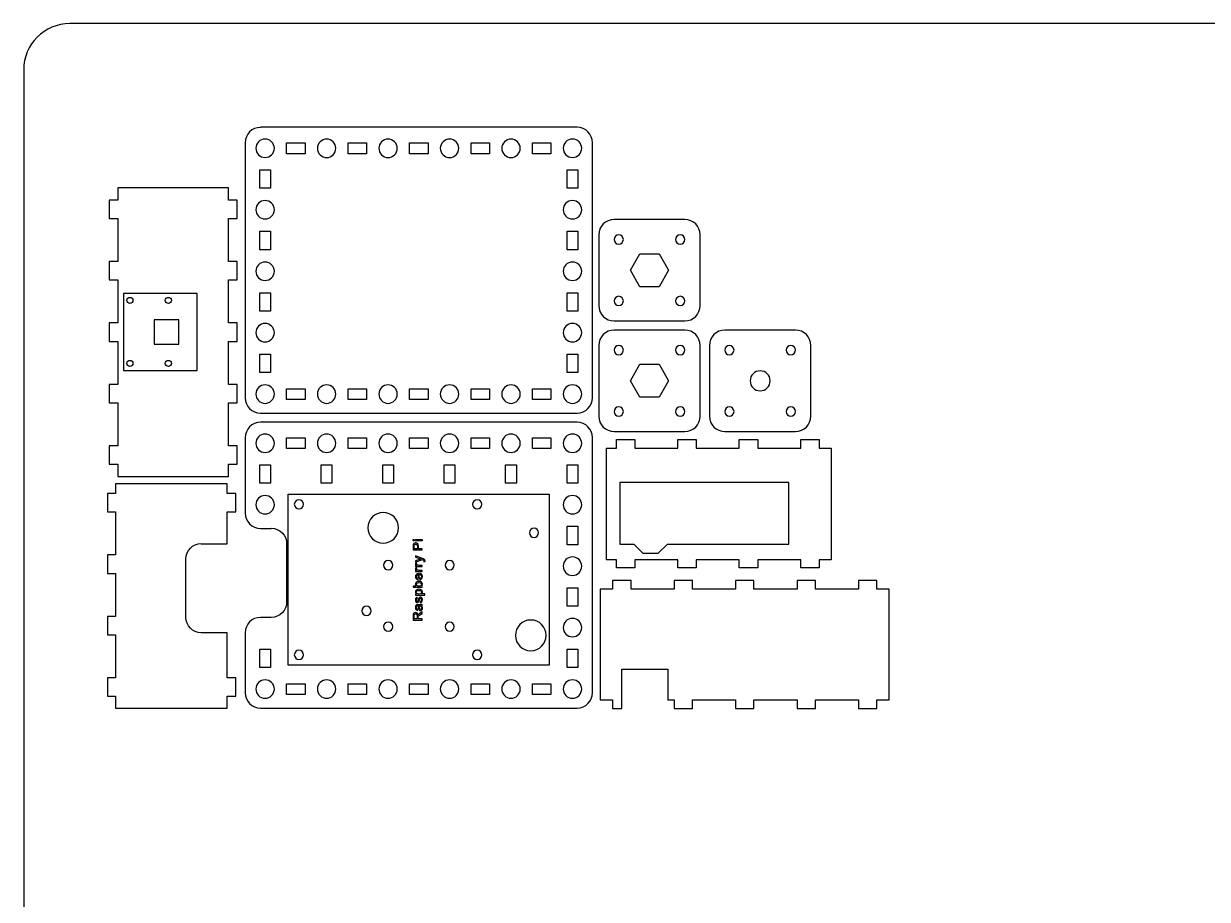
# Model space of a CAD drawing. Extents: x 15 to 785, y -585 to -15.
# Drawn here: x 15 to 400.1, y -300 to -15 of the extents above; entities that cross this region are included whole.
import ezdxf

# ---------------------------------------------------------------- set-up
doc = ezdxf.new("R2010")
doc.units = 0
doc.header["$MEASUREMENT"] = 0
doc.layers.add('LAYER_1', color=7, linetype='CONTINUOUS')

# ---------------------------------------------------------------- blocks, each defined once
blk = doc.blocks.new('BLOCK_2')
at = {"layer": 'LAYER_1', "color": 250}
blk.add_open_spline([(785, -570), (785, -578.28), (778.28, -585), (770, -585), (770, -585), (30, -585), (30, -585), (21.72, -585), (15, -578.28), (15, -570), (15, -570), (15, -30), (15, -30), (15, -21.72), (21.72, -15), (30, -15), (30, -15), (770, -15), (770, -15), (778.28, -15), (785, -21.72), (785, -30), (785, -30), (785, -570), (785, -570)], degree=3, knots=[0, 0, 0, 0, 1, 1, 1, 2, 2, 2, 3, 3, 3, 4, 4, 4, 5, 5, 5, 6, 6, 6, 7, 7, 7, 8, 8, 8, 8], dxfattribs=at)
blk = doc.blocks.new('BLOCK_7')
at = {"layer": 'LAYER_1', "color": 30}
for points in [[(142.1, -183.3), (141.67, -183.3), (141.67, -182.93), (142.1, -182.93), (142.1, -183.3)], [(144.7, -183.3), (142.51, -183.3), (142.51, -182.93), (144.7, -182.93), (144.7, -183.3)]]:
    blk.add_lwpolyline(points, dxfattribs=at)
for points, knots in [([(144.7, -186.29), (144.7, -186.29), (141.67, -186.29), (141.67, -186.29), (141.67, -186.29), (141.67, -185.14), (141.67, -185.14), (141.67, -184.94), (141.68, -184.79), (141.7, -184.68), (141.73, -184.53), (141.77, -184.41), (141.84, -184.31), (141.91, -184.21), (142.01, -184.13), (142.13, -184.07), (142.26, -184), (142.4, -183.97), (142.55, -183.97), (142.81, -183.97), (143.02, -184.06), (143.2, -184.22), (143.38, -184.38), (143.47, -184.68), (143.47, -185.11), (143.47, -185.11), (143.47, -185.89), (143.47, -185.89), (143.47, -185.89), (144.7, -185.89), (144.7, -185.89), (144.7, -185.89), (144.7, -186.29), (144.7, -186.29)], [0, 0, 0, 0, 1, 1, 1, 2, 2, 2, 3, 3, 3, 4, 4, 4, 5, 5, 5, 6, 6, 6, 7, 7, 7, 8, 8, 8, 9, 9, 9, 10, 10, 10, 11, 11, 11, 11]), ([(143.11, -185.89), (143.11, -185.89), (143.11, -185.1), (143.11, -185.1), (143.11, -184.84), (143.06, -184.66), (142.97, -184.55), (142.87, -184.44), (142.74, -184.39), (142.56, -184.39), (142.43, -184.39), (142.33, -184.42), (142.24, -184.48), (142.14, -184.55), (142.09, -184.63), (142.06, -184.74), (142.04, -184.8), (142.03, -184.93), (142.03, -185.11), (142.03, -185.11), (142.03, -185.89), (142.03, -185.89), (142.03, -185.89), (143.11, -185.89), (143.11, -185.89)], [0, 0, 0, 0, 1, 1, 1, 2, 2, 2, 3, 3, 3, 4, 4, 4, 5, 5, 5, 6, 6, 6, 7, 7, 7, 8, 8, 8, 8]), ([(145.55, -190.07), (145.55, -190.07), (145.2, -190.11), (145.2, -190.11), (145.22, -190.03), (145.23, -189.96), (145.23, -189.9), (145.23, -189.81), (145.22, -189.75), (145.19, -189.7), (145.16, -189.65), (145.12, -189.61), (145.07, -189.58), (145.04, -189.55), (144.94, -189.51), (144.8, -189.46), (144.78, -189.45), (144.75, -189.44), (144.71, -189.43), (144.71, -189.43), (142.51, -190.26), (142.51, -190.26), (142.51, -190.26), (142.51, -189.86), (142.51, -189.86), (142.51, -189.86), (143.78, -189.4), (143.78, -189.4), (143.94, -189.34), (144.11, -189.29), (144.29, -189.24), (144.12, -189.2), (143.95, -189.15), (143.79, -189.09), (143.79, -189.09), (142.51, -188.62), (142.51, -188.62), (142.51, -188.62), (142.51, -188.25), (142.51, -188.25), (142.51, -188.25), (144.74, -189.09), (144.74, -189.09), (144.98, -189.18), (145.15, -189.24), (145.24, -189.29), (145.36, -189.36), (145.45, -189.44), (145.51, -189.52), (145.56, -189.61), (145.59, -189.71), (145.59, -189.83), (145.59, -189.9), (145.58, -189.98), (145.55, -190.07)], [0, 0, 0, 0, 1, 1, 1, 2, 2, 2, 3, 3, 3, 4, 4, 4, 5, 5, 5, 6, 6, 6, 7, 7, 7, 8, 8, 8, 9, 9, 9, 10, 10, 10, 11, 11, 11, 12, 12, 12, 13, 13, 13, 14, 14, 14, 15, 15, 15, 16, 16, 16, 17, 17, 17, 18, 18, 18, 18]), ([(144.7, -191.68), (144.7, -191.68), (142.51, -191.68), (142.51, -191.68), (142.51, -191.68), (142.51, -191.34), (142.51, -191.34), (142.51, -191.34), (142.84, -191.34), (142.84, -191.34), (142.68, -191.26), (142.58, -191.18), (142.53, -191.1), (142.48, -191.03), (142.46, -190.95), (142.46, -190.87), (142.46, -190.74), (142.5, -190.61), (142.58, -190.48), (142.58, -190.48), (142.92, -190.61), (142.92, -190.61), (142.87, -190.7), (142.84, -190.79), (142.84, -190.88), (142.84, -190.97), (142.87, -191.04), (142.92, -191.1), (142.96, -191.17), (143.03, -191.21), (143.12, -191.24), (143.25, -191.28), (143.4, -191.3), (143.55, -191.3), (143.55, -191.3), (144.7, -191.3), (144.7, -191.3), (144.7, -191.3), (144.7, -191.68), (144.7, -191.68)], [0, 0, 0, 0, 1, 1, 1, 2, 2, 2, 3, 3, 3, 4, 4, 4, 5, 5, 5, 6, 6, 6, 7, 7, 7, 8, 8, 8, 9, 9, 9, 10, 10, 10, 11, 11, 11, 12, 12, 12, 13, 13, 13, 13]), ([(144.7, -193.3), (144.7, -193.3), (142.51, -193.3), (142.51, -193.3), (142.51, -193.3), (142.51, -192.96), (142.51, -192.96), (142.51, -192.96), (142.84, -192.96), (142.84, -192.96), (142.68, -192.88), (142.58, -192.8), (142.53, -192.73), (142.48, -192.65), (142.46, -192.57), (142.46, -192.49), (142.46, -192.36), (142.5, -192.23), (142.58, -192.1), (142.58, -192.1), (142.92, -192.23), (142.92, -192.23), (142.87, -192.32), (142.84, -192.41), (142.84, -192.51), (142.84, -192.59), (142.87, -192.66), (142.92, -192.73), (142.96, -192.79), (143.03, -192.84), (143.12, -192.86), (143.25, -192.9), (143.4, -192.93), (143.55, -192.93), (143.55, -192.93), (144.7, -192.93), (144.7, -192.93), (144.7, -192.93), (144.7, -193.3), (144.7, -193.3)], [0, 0, 0, 0, 1, 1, 1, 2, 2, 2, 3, 3, 3, 4, 4, 4, 5, 5, 5, 6, 6, 6, 7, 7, 7, 8, 8, 8, 9, 9, 9, 10, 10, 10, 11, 11, 11, 12, 12, 12, 13, 13, 13, 13]), ([(144, -194.36), (144, -194.36), (144.04, -193.97), (144.04, -193.97), (144.27, -194.03), (144.44, -194.15), (144.57, -194.31), (144.69, -194.47), (144.75, -194.68), (144.75, -194.94), (144.75, -195.26), (144.65, -195.51), (144.46, -195.7), (144.26, -195.89), (143.98, -195.98), (143.62, -195.98), (143.25, -195.98), (142.97, -195.89), (142.76, -195.7), (142.56, -195.51), (142.46, -195.26), (142.46, -194.96), (142.46, -194.66), (142.56, -194.42), (142.76, -194.24), (142.96, -194.05), (143.24, -193.96), (143.6, -193.96), (143.62, -193.96), (143.66, -193.96), (143.7, -193.96), (143.7, -193.96), (143.7, -195.6), (143.7, -195.6), (143.94, -195.59), (144.13, -195.52), (144.25, -195.39), (144.38, -195.27), (144.45, -195.12), (144.45, -194.94), (144.45, -194.8), (144.41, -194.68), (144.34, -194.59), (144.27, -194.49), (144.15, -194.41), (144, -194.36)], [0, 0, 0, 0, 1, 1, 1, 2, 2, 2, 3, 3, 3, 4, 4, 4, 5, 5, 5, 6, 6, 6, 7, 7, 7, 8, 8, 8, 9, 9, 9, 10, 10, 10, 11, 11, 11, 12, 12, 12, 13, 13, 13, 14, 14, 14, 15, 15, 15, 15]), ([(143.39, -195.58), (143.39, -195.58), (143.39, -194.35), (143.39, -194.35), (143.21, -194.37), (143.07, -194.42), (142.98, -194.49), (142.84, -194.61), (142.76, -194.77), (142.76, -194.95), (142.76, -195.13), (142.82, -195.27), (142.93, -195.39), (143.05, -195.5), (143.2, -195.57), (143.39, -195.58)], [0, 0, 0, 0, 1, 1, 1, 2, 2, 2, 3, 3, 3, 4, 4, 4, 5, 5, 5, 5]), ([(144.7, -198.08), (144.7, -198.08), (144.7, -198.43), (144.7, -198.43), (144.7, -198.43), (141.67, -198.43), (141.67, -198.43), (141.67, -198.43), (141.67, -198.06), (141.67, -198.06), (141.67, -198.06), (142.75, -198.06), (142.75, -198.06), (142.56, -197.9), (142.46, -197.7), (142.46, -197.45), (142.46, -197.32), (142.48, -197.19), (142.54, -197.07), (142.59, -196.95), (142.67, -196.85), (142.77, -196.77), (142.87, -196.7), (142.99, -196.63), (143.13, -196.59), (143.26, -196.55), (143.41, -196.52), (143.57, -196.52), (143.95, -196.52), (144.24, -196.62), (144.44, -196.8), (144.65, -196.99), (144.75, -197.21), (144.75, -197.47), (144.75, -197.73), (144.64, -197.94), (144.43, -198.08), (144.43, -198.08), (144.7, -198.08), (144.7, -198.08)], [0, 0, 0, 0, 1, 1, 1, 2, 2, 2, 3, 3, 3, 4, 4, 4, 5, 5, 5, 6, 6, 6, 7, 7, 7, 8, 8, 8, 9, 9, 9, 10, 10, 10, 11, 11, 11, 12, 12, 12, 13, 13, 13, 13]), ([(145.54, -200.99), (145.54, -200.99), (142.51, -200.99), (142.51, -200.99), (142.51, -200.99), (142.51, -200.65), (142.51, -200.65), (142.51, -200.65), (142.79, -200.65), (142.79, -200.65), (142.68, -200.57), (142.6, -200.48), (142.54, -200.38), (142.49, -200.28), (142.46, -200.16), (142.46, -200.02), (142.46, -199.83), (142.51, -199.66), (142.6, -199.52), (142.7, -199.38), (142.83, -199.27), (143.01, -199.2), (143.19, -199.12), (143.38, -199.09), (143.59, -199.09), (143.81, -199.09), (144.01, -199.13), (144.19, -199.21), (144.37, -199.29), (144.51, -199.4), (144.61, -199.56), (144.7, -199.71), (144.75, -199.87), (144.75, -200.04), (144.75, -200.17), (144.73, -200.28), (144.67, -200.38), (144.62, -200.48), (144.55, -200.56), (144.47, -200.62), (144.47, -200.62), (145.54, -200.62), (145.54, -200.62), (145.54, -200.62), (145.54, -200.99), (145.54, -200.99)], [0, 0, 0, 0, 1, 1, 1, 2, 2, 2, 3, 3, 3, 4, 4, 4, 5, 5, 5, 6, 6, 6, 7, 7, 7, 8, 8, 8, 9, 9, 9, 10, 10, 10, 11, 11, 11, 12, 12, 12, 13, 13, 13, 14, 14, 14, 15, 15, 15, 15]), ([(143.62, -200.65), (143.9, -200.65), (144.11, -200.6), (144.24, -200.48), (144.38, -200.37), (144.45, -200.23), (144.45, -200.07), (144.45, -199.9), (144.38, -199.76), (144.24, -199.64), (144.1, -199.53), (143.88, -199.47), (143.59, -199.47), (143.31, -199.47), (143.1, -199.52), (142.96, -199.64), (142.82, -199.75), (142.75, -199.89), (142.75, -200.05), (142.75, -200.21), (142.82, -200.35), (142.97, -200.47), (143.12, -200.59), (143.33, -200.65), (143.62, -200.65)], [0, 0, 0, 0, 1, 1, 1, 2, 2, 2, 3, 3, 3, 4, 4, 4, 5, 5, 5, 6, 6, 6, 7, 7, 7, 8, 8, 8, 8]), ([(143.59, -198.09), (143.85, -198.09), (144.04, -198.05), (144.16, -197.98), (144.35, -197.86), (144.45, -197.7), (144.45, -197.5), (144.45, -197.34), (144.38, -197.2), (144.23, -197.08), (144.09, -196.96), (143.88, -196.9), (143.6, -196.9), (143.32, -196.9), (143.1, -196.96), (142.97, -197.07), (142.83, -197.19), (142.76, -197.33), (142.76, -197.49), (142.76, -197.65), (142.83, -197.79), (142.98, -197.91), (143.12, -198.03), (143.32, -198.09), (143.59, -198.09)], [0, 0, 0, 0, 1, 1, 1, 2, 2, 2, 3, 3, 3, 4, 4, 4, 5, 5, 5, 6, 6, 6, 7, 7, 7, 8, 8, 8, 8]), ([(144.05, -203.47), (144.05, -203.47), (143.99, -203.1), (143.99, -203.1), (144.14, -203.08), (144.25, -203.02), (144.33, -202.93), (144.41, -202.83), (144.45, -202.7), (144.45, -202.53), (144.45, -202.36), (144.41, -202.23), (144.34, -202.15), (144.27, -202.07), (144.19, -202.03), (144.1, -202.03), (144.01, -202.03), (143.95, -202.06), (143.9, -202.14), (143.87, -202.19), (143.82, -202.32), (143.77, -202.52), (143.7, -202.79), (143.64, -202.98), (143.59, -203.09), (143.54, -203.19), (143.47, -203.27), (143.38, -203.33), (143.3, -203.38), (143.2, -203.41), (143.09, -203.41), (142.99, -203.41), (142.9, -203.38), (142.82, -203.34), (142.73, -203.29), (142.67, -203.23), (142.61, -203.16), (142.57, -203.1), (142.53, -203.02), (142.5, -202.92), (142.47, -202.82), (142.46, -202.71), (142.46, -202.6), (142.46, -202.43), (142.48, -202.27), (142.53, -202.14), (142.58, -202.01), (142.65, -201.92), (142.73, -201.86), (142.82, -201.79), (142.93, -201.75), (143.07, -201.73), (143.07, -201.73), (143.12, -202.09), (143.12, -202.09), (143.01, -202.11), (142.92, -202.16), (142.86, -202.24), (142.8, -202.31), (142.76, -202.43), (142.76, -202.57), (142.76, -202.74), (142.79, -202.86), (142.85, -202.94), (142.9, -203.01), (142.97, -203.05), (143.05, -203.05), (143.09, -203.05), (143.14, -203.03), (143.18, -203), (143.22, -202.97), (143.25, -202.92), (143.28, -202.86), (143.29, -202.82), (143.32, -202.71), (143.37, -202.53), (143.44, -202.27), (143.5, -202.08), (143.54, -201.98), (143.59, -201.88), (143.65, -201.79), (143.74, -201.73), (143.82, -201.68), (143.93, -201.65), (144.06, -201.65), (144.18, -201.65), (144.3, -201.68), (144.41, -201.75), (144.52, -201.83), (144.6, -201.93), (144.66, -202.07), (144.72, -202.2), (144.75, -202.36), (144.75, -202.53), (144.75, -202.82), (144.69, -203.03), (144.57, -203.18), (144.46, -203.33), (144.28, -203.43), (144.05, -203.47)], [0, 0, 0, 0, 1, 1, 1, 2, 2, 2, 3, 3, 3, 4, 4, 4, 5, 5, 5, 6, 6, 6, 7, 7, 7, 8, 8, 8, 9, 9, 9, 10, 10, 10, 11, 11, 11, 12, 12, 12, 13, 13, 13, 14, 14, 14, 15, 15, 15, 16, 16, 16, 17, 17, 17, 18, 18, 18, 19, 19, 19, 20, 20, 20, 21, 21, 21, 22, 22, 22, 23, 23, 23, 24, 24, 24, 25, 25, 25, 26, 26, 26, 27, 27, 27, 28, 28, 28, 29, 29, 29, 30, 30, 30, 31, 31, 31, 32, 32, 32, 33, 33, 33, 33]), ([(144.43, -204.45), (144.55, -204.59), (144.63, -204.72), (144.68, -204.85), (144.73, -204.98), (144.75, -205.12), (144.75, -205.26), (144.75, -205.5), (144.69, -205.69), (144.58, -205.82), (144.46, -205.95), (144.31, -206.01), (144.12, -206.01), (144.02, -206.01), (143.92, -205.99), (143.83, -205.94), (143.74, -205.89), (143.67, -205.83), (143.62, -205.75), (143.56, -205.67), (143.52, -205.58), (143.49, -205.48), (143.47, -205.41), (143.46, -205.3), (143.44, -205.15), (143.4, -204.85), (143.36, -204.63), (143.31, -204.48), (143.26, -204.48), (143.23, -204.48), (143.21, -204.48), (143.06, -204.48), (142.95, -204.52), (142.89, -204.59), (142.81, -204.68), (142.77, -204.82), (142.77, -205.01), (142.77, -205.19), (142.8, -205.32), (142.86, -205.4), (142.92, -205.48), (143.03, -205.54), (143.18, -205.58), (143.18, -205.58), (143.13, -205.95), (143.13, -205.95), (142.98, -205.91), (142.85, -205.86), (142.76, -205.78), (142.66, -205.71), (142.59, -205.6), (142.53, -205.46), (142.48, -205.31), (142.46, -205.15), (142.46, -204.96), (142.46, -204.77), (142.48, -204.62), (142.52, -204.5), (142.57, -204.38), (142.62, -204.3), (142.69, -204.24), (142.76, -204.19), (142.84, -204.15), (142.94, -204.13), (143.01, -204.11), (143.12, -204.11), (143.29, -204.11), (143.29, -204.11), (143.78, -204.11), (143.78, -204.11), (144.13, -204.11), (144.35, -204.1), (144.44, -204.08), (144.53, -204.07), (144.62, -204.04), (144.7, -203.99), (144.7, -203.99), (144.7, -204.38), (144.7, -204.38), (144.63, -204.42), (144.53, -204.44), (144.43, -204.45)], [0, 0, 0, 0, 1, 1, 1, 2, 2, 2, 3, 3, 3, 4, 4, 4, 5, 5, 5, 6, 6, 6, 7, 7, 7, 8, 8, 8, 9, 9, 9, 10, 10, 10, 11, 11, 11, 12, 12, 12, 13, 13, 13, 14, 14, 14, 15, 15, 15, 16, 16, 16, 17, 17, 17, 18, 18, 18, 19, 19, 19, 20, 20, 20, 21, 21, 21, 22, 22, 22, 23, 23, 23, 24, 24, 24, 25, 25, 25, 26, 26, 26, 27, 27, 27, 27]), ([(144.7, -209.1), (144.7, -209.1), (141.67, -209.1), (141.67, -209.1), (141.67, -209.1), (141.67, -207.76), (141.67, -207.76), (141.67, -207.49), (141.7, -207.28), (141.75, -207.14), (141.81, -207), (141.9, -206.89), (142.04, -206.8), (142.18, -206.72), (142.33, -206.68), (142.5, -206.68), (142.71, -206.68), (142.89, -206.75), (143.04, -206.89), (143.19, -207.03), (143.28, -207.24), (143.32, -207.53), (143.37, -207.43), (143.42, -207.35), (143.47, -207.29), (143.58, -207.17), (143.72, -207.06), (143.88, -206.96), (143.88, -206.96), (144.7, -206.43), (144.7, -206.43), (144.7, -206.43), (144.7, -206.93), (144.7, -206.93), (144.7, -206.93), (144.07, -207.34), (144.07, -207.34), (143.89, -207.45), (143.75, -207.55), (143.65, -207.63), (143.56, -207.7), (143.49, -207.77), (143.45, -207.83), (143.41, -207.89), (143.39, -207.95), (143.37, -208.01), (143.36, -208.06), (143.36, -208.13), (143.36, -208.24), (143.36, -208.24), (143.36, -208.7), (143.36, -208.7), (143.36, -208.7), (144.7, -208.7), (144.7, -208.7), (144.7, -208.7), (144.7, -209.1), (144.7, -209.1)], [0, 0, 0, 0, 1, 1, 1, 2, 2, 2, 3, 3, 3, 4, 4, 4, 5, 5, 5, 6, 6, 6, 7, 7, 7, 8, 8, 8, 9, 9, 9, 10, 10, 10, 11, 11, 11, 12, 12, 12, 13, 13, 13, 14, 14, 14, 15, 15, 15, 16, 16, 16, 17, 17, 17, 18, 18, 18, 19, 19, 19, 19]), ([(143.01, -208.7), (143.01, -208.7), (143.01, -207.84), (143.01, -207.84), (143.01, -207.65), (142.99, -207.51), (142.95, -207.41), (142.91, -207.3), (142.85, -207.23), (142.77, -207.17), (142.69, -207.12), (142.6, -207.09), (142.5, -207.09), (142.36, -207.09), (142.24, -207.14), (142.15, -207.25), (142.05, -207.35), (142.01, -207.52), (142.01, -207.74), (142.01, -207.74), (142.01, -208.7), (142.01, -208.7), (142.01, -208.7), (143.01, -208.7), (143.01, -208.7)], [0, 0, 0, 0, 1, 1, 1, 2, 2, 2, 3, 3, 3, 4, 4, 4, 5, 5, 5, 6, 6, 6, 7, 7, 7, 8, 8, 8, 8]), ([(143.6, -204.48), (143.66, -204.62), (143.7, -204.82), (143.74, -205.09), (143.76, -205.25), (143.79, -205.35), (143.82, -205.42), (143.84, -205.48), (143.88, -205.53), (143.94, -205.56), (143.99, -205.6), (144.05, -205.62), (144.11, -205.62), (144.21, -205.62), (144.3, -205.58), (144.36, -205.5), (144.43, -205.43), (144.46, -205.32), (144.46, -205.17), (144.46, -205.03), (144.43, -204.9), (144.37, -204.79), (144.3, -204.68), (144.22, -204.6), (144.11, -204.54), (144.02, -204.5), (143.9, -204.48), (143.74, -204.48), (143.74, -204.48), (143.6, -204.48), (143.6, -204.48)], [0, 0, 0, 0, 1, 1, 1, 2, 2, 2, 3, 3, 3, 4, 4, 4, 5, 5, 5, 6, 6, 6, 7, 7, 7, 8, 8, 8, 9, 9, 9, 10, 10, 10, 10])]:
    blk.add_open_spline(points, degree=3, knots=knots, dxfattribs=at)
blk = doc.blocks.new('BLOCK_6')
at = {"layer": 'LAYER_1', "color": 30}
blk.add_lwpolyline([(185.98, -223.74), (101.05, -223.74), (101.05, -168.12), (185.98, -168.12), (185.98, -223.74)], dxfattribs=at)
at = {"layer": 'LAYER_1', "color": 250}
for points in [[(104.56, -169.93), (105.39, -169.93), (106.06, -170.6), (106.06, -171.43), (106.06, -172.26), (105.39, -172.93), (104.56, -172.93), (103.73, -172.93), (103.06, -172.26), (103.06, -171.43), (103.06, -170.6), (103.73, -169.93), (104.56, -169.93)], [(162.56, -169.93), (163.39, -169.93), (164.06, -170.6), (164.06, -171.43), (164.06, -172.26), (163.39, -172.93), (162.56, -172.93), (161.73, -172.93), (161.06, -172.26), (161.06, -171.43), (161.06, -170.6), (161.73, -169.93), (162.56, -169.93)], [(182.54, -180.7), (182.54, -181.53), (181.87, -182.2), (181.04, -182.2), (180.21, -182.2), (179.54, -181.53), (179.54, -180.7), (179.54, -179.87), (180.21, -179.2), (181.04, -179.2), (181.87, -179.2), (182.54, -179.87), (182.54, -180.7)], [(128.04, -206.1), (128.04, -206.93), (127.36, -207.6), (126.54, -207.6), (125.71, -207.6), (125.04, -206.93), (125.04, -206.1), (125.04, -205.27), (125.71, -204.6), (126.54, -204.6), (127.36, -204.6), (128.04, -205.27), (128.04, -206.1)], [(104.56, -218.93), (105.39, -218.93), (106.06, -219.6), (106.06, -220.43), (106.06, -221.26), (105.39, -221.93), (104.56, -221.93), (103.73, -221.93), (103.06, -221.26), (103.06, -220.43), (103.06, -219.6), (103.73, -218.93), (104.56, -218.93)], [(162.56, -218.93), (163.39, -218.93), (164.06, -219.6), (164.06, -220.43), (164.06, -221.26), (163.39, -221.93), (162.56, -221.93), (161.73, -221.93), (161.06, -221.26), (161.06, -220.43), (161.06, -219.6), (161.73, -218.93), (162.56, -218.93)]]:
    blk.add_open_spline(points, degree=3, knots=[0, 0, 0, 0, 1, 1, 1, 2, 2, 2, 3, 3, 3, 4, 4, 4, 4], dxfattribs=at)
at = {"layer": 'LAYER_1', "color": 30}
for points in [[(136.98, -179.09), (136.98, -181.85), (134.74, -184.09), (131.98, -184.09), (129.22, -184.09), (126.98, -181.85), (126.98, -179.09), (126.98, -176.33), (129.22, -174.09), (131.98, -174.09), (134.74, -174.09), (136.98, -176.33), (136.98, -179.09)], [(184.98, -214.09), (184.98, -216.86), (182.74, -219.09), (179.98, -219.09), (177.22, -219.09), (174.98, -216.86), (174.98, -214.09), (174.98, -211.33), (177.22, -209.09), (179.98, -209.09), (182.74, -209.09), (184.98, -211.33), (184.98, -214.09)]]:
    blk.add_open_spline(points, degree=3, knots=[0, 0, 0, 0, 1, 1, 1, 2, 2, 2, 3, 3, 3, 4, 4, 4, 4], dxfattribs=at)
at = {"layer": 'LAYER_1'}
blk.add_blockref('BLOCK_7', (0, 0), dxfattribs=at)

msp = doc.modelspace()

# ---------------------------------------------------------------- linework, layer by layer
at = {"layer": 'LAYER_1', "color": 250}
for points in [[(106.56, -57.32), (100.56, -57.32), (100.56, -53.82), (106.56, -53.82), (106.56, -57.32)], [(126.56, -57.32), (120.56, -57.32), (120.56, -53.82), (126.56, -53.82), (126.56, -57.32)], [(146.56, -57.32), (140.56, -57.32), (140.56, -53.82), (146.56, -53.82), (146.56, -57.32)], [(166.56, -57.32), (160.56, -57.32), (160.56, -53.82), (166.56, -53.82), (166.56, -57.32)], [(186.56, -57.32), (180.56, -57.32), (180.56, -53.82), (186.56, -53.82), (186.56, -57.32)], [(91.81, -68.57), (91.81, -62.57), (95.31, -62.57), (95.31, -68.57), (91.81, -68.57)], [(191.81, -68.57), (191.81, -62.57), (195.31, -62.57), (195.31, -68.57), (191.81, -68.57)], [(81.61, -162.4), (81.61, -158.4), (84.41, -158.4), (84.41, -152.4), (81.61, -152.4), (81.61, -138.4), (84.41, -138.4), (84.41, -132.4), (81.61, -132.4), (81.61, -118.4), (84.41, -118.4), (84.41, -112.4), (81.61, -112.4), (81.61, -98.4), (84.41, -98.4), (84.41, -92.4), (81.61, -92.4), (81.61, -78.4), (84.41, -78.4), (84.41, -72.4), (81.61, -72.4), (81.61, -68.4), (45.61, -68.4), (45.61, -72.4), (42.81, -72.4), (42.81, -78.4), (45.61, -78.4), (45.61, -92.4), (42.81, -92.4), (42.81, -98.4), (45.61, -98.4), (45.61, -112.4), (42.81, -112.4), (42.81, -118.4), (45.61, -118.4), (45.61, -132.4), (42.81, -132.4), (42.81, -138.4), (45.61, -138.4), (45.61, -152.4), (42.81, -152.4), (42.81, -158.4), (45.61, -158.4), (45.61, -162.4), (81.61, -162.4)], [(91.81, -88.57), (91.81, -82.57), (95.31, -82.57), (95.31, -88.57), (91.81, -88.57)], [(191.81, -88.57), (191.81, -82.57), (195.31, -82.57), (195.31, -88.57), (191.81, -88.57)], [(215.51, -100.61), (212.41, -95.24), (215.51, -89.87), (221.71, -89.87), (224.81, -95.24), (221.71, -100.61), (215.51, -100.61)], [(91.81, -108.57), (91.81, -102.57), (95.31, -102.57), (95.31, -108.57), (91.81, -108.57)], [(191.81, -108.57), (191.81, -102.57), (195.31, -102.57), (195.31, -108.57), (191.81, -108.57)], [(202.11, -106.74), (202.11, -106.74)], [(65.47, -119.34), (65.47, -111.34), (57.47, -111.34), (57.47, -119.34), (65.47, -119.34)], [(91.81, -128.57), (91.81, -122.57), (95.31, -122.57), (95.31, -128.57), (91.81, -128.57)], [(191.81, -128.57), (191.81, -122.57), (195.31, -122.57), (195.31, -128.57), (191.81, -128.57)], [(215.51, -136.61), (212.41, -131.24), (215.51, -125.87), (221.71, -125.87), (224.81, -131.24), (221.71, -136.61), (215.51, -136.61)], [(106.56, -137.32), (100.56, -137.32), (100.56, -133.82), (106.56, -133.82), (106.56, -137.32)], [(126.56, -137.32), (120.56, -137.32), (120.56, -133.82), (126.56, -133.82), (126.56, -137.32)], [(146.56, -137.32), (140.56, -137.32), (140.56, -133.82), (146.56, -133.82), (146.56, -137.32)], [(166.56, -137.32), (160.56, -137.32), (160.56, -133.82), (166.56, -133.82), (166.56, -137.32)], [(186.56, -137.32), (180.56, -137.32), (180.56, -133.82), (186.56, -133.82), (186.56, -137.32)], [(202.11, -142.74), (202.11, -142.74)], [(238.11, -142.74), (238.11, -142.74)], [(106.56, -153.32), (100.56, -153.32), (100.56, -149.82), (106.56, -149.82), (106.56, -153.32)], [(126.56, -153.32), (120.56, -153.32), (120.56, -149.82), (126.56, -149.82), (126.56, -153.32)], [(146.56, -153.32), (140.56, -153.32), (140.56, -149.82), (146.56, -149.82), (146.56, -153.32)], [(166.56, -153.32), (160.56, -153.32), (160.56, -149.82), (166.56, -149.82), (166.56, -153.32)], [(186.56, -153.32), (180.56, -153.32), (180.56, -149.82), (186.56, -149.82), (186.56, -153.32)], [(267.84, -150.34), (273.84, -150.34), (273.84, -153.14), (277.67, -153.14), (277.67, -189.54), (273.84, -189.54), (273.84, -192.14), (267.84, -192.14), (267.84, -189.54), (253.84, -189.54), (253.84, -192.14), (247.84, -192.14), (247.84, -189.54), (233.84, -189.54), (233.84, -192.14), (227.84, -192.14), (227.84, -189.54), (213.84, -189.54), (213.84, -192.14), (207.84, -192.14), (207.84, -189.54), (204.67, -189.54), (204.67, -153.14), (207.84, -153.14), (207.84, -150.34), (213.84, -150.34), (213.84, -153.14), (227.84, -153.14), (227.84, -150.34), (233.84, -150.34), (233.84, -153.14), (247.84, -153.14), (247.84, -150.34), (253.84, -150.34), (253.84, -153.14), (267.84, -153.14), (267.84, -150.34)], [(95.31, -158.57), (95.31, -164.57), (91.81, -164.57), (91.81, -158.57), (95.31, -158.57)], [(115.31, -158.57), (115.31, -164.57), (111.81, -164.57), (111.81, -158.57), (115.31, -158.57)], [(135.31, -158.57), (135.31, -164.57), (131.81, -164.57), (131.81, -158.57), (135.31, -158.57)], [(155.31, -158.57), (155.31, -164.57), (151.81, -164.57), (151.81, -158.57), (155.31, -158.57)], [(175.31, -158.57), (175.31, -164.57), (171.81, -164.57), (171.81, -158.57), (175.31, -158.57)], [(195.31, -158.57), (195.31, -164.57), (191.81, -164.57), (191.81, -158.57), (195.31, -158.57)], [(195.31, -178.57), (195.31, -184.57), (191.81, -184.57), (191.81, -178.57), (195.31, -178.57)], [(195.31, -198.57), (195.31, -204.57), (191.81, -204.57), (191.81, -198.57), (195.31, -198.57)], [(95.31, -218.57), (95.31, -224.57), (91.81, -224.57), (91.81, -218.57), (95.31, -218.57)], [(195.31, -218.57), (195.31, -224.57), (191.81, -224.57), (191.81, -218.57), (195.31, -218.57)], [(106.56, -233.32), (100.56, -233.32), (100.56, -229.82), (106.56, -229.82), (106.56, -233.32)], [(126.56, -233.32), (120.56, -233.32), (120.56, -229.82), (126.56, -229.82), (126.56, -233.32)], [(146.56, -233.32), (140.56, -233.32), (140.56, -229.82), (146.56, -229.82), (146.56, -233.32)], [(166.56, -233.32), (160.56, -233.32), (160.56, -229.82), (166.56, -229.82), (166.56, -233.32)], [(186.56, -233.32), (180.56, -233.32), (180.56, -229.82), (186.56, -229.82), (186.56, -233.32)]]:
    msp.add_lwpolyline(points, dxfattribs=at)
at = {"layer": 'LAYER_1', "color": 7}
for points in [[(208.61, -83.74), (208.61, -83.74)], [(228.61, -83.74), (228.61, -83.74)], [(208.61, -103.74), (208.61, -103.74)], [(228.61, -103.74), (228.61, -103.74)], [(208.61, -119.74), (208.61, -119.74)], [(228.61, -119.74), (228.61, -119.74)], [(244.61, -119.74), (244.61, -119.74)], [(264.61, -119.74), (264.61, -119.74)], [(208.61, -139.74), (208.61, -139.74)], [(228.61, -139.74), (228.61, -139.74)], [(244.61, -139.74), (244.61, -139.74)], [(264.61, -139.74), (264.61, -139.74)], [(263.98, -164.36), (208.98, -164.36), (208.98, -184.36), (213.48, -184.36), (216.48, -187.36), (221.48, -187.36), (224.48, -184.36), (263.98, -184.36), (263.98, -164.36)], [(133.61, -189.74), (133.61, -189.74)], [(153.61, -189.74), (153.61, -189.74)], [(246.61, -235.07), (246.61, -237.87), (252.61, -237.87), (252.61, -235.07), (266.61, -235.07), (266.61, -237.87), (272.61, -237.87), (272.61, -235.07), (286.61, -235.07), (286.61, -237.87), (292.61, -237.87), (292.61, -235.07), (296.61, -235.07), (296.61, -199.07), (292.61, -199.07), (292.61, -196.27), (286.61, -196.27), (286.61, -199.07), (272.61, -199.07), (272.61, -196.27), (266.61, -196.27), (266.61, -199.07), (252.61, -199.07), (252.61, -196.27), (246.61, -196.27), (246.61, -199.07), (232.61, -199.07), (232.61, -196.27), (226.61, -196.27), (226.61, -199.07), (212.61, -199.07), (212.61, -196.27), (206.61, -196.27), (206.61, -199.07), (202.61, -199.07), (202.61, -235.07), (206.61, -235.07), (206.61, -237.87), (209.61, -237.87), (209.61, -235.07), (209.61, -235.07), (209.61, -225.07), (224.61, -225.07), (224.61, -235.07), (224.61, -235.09), (226.59, -235.07), (226.59, -237.87), (232.59, -237.87), (232.59, -235.07), (246.61, -235.07)], [(133.61, -209.74), (133.61, -209.74)], [(153.61, -209.74), (153.61, -209.74)]]:
    msp.add_lwpolyline(points, dxfattribs=at)
at = {"layer": 'LAYER_1', "color": 32}
msp.add_lwpolyline([(71.47, -127.84), (71.47, -102.84), (47.47, -102.84), (47.47, -127.84), (71.47, -127.84)], dxfattribs=at)
at = {"layer": 'LAYER_1', "color": 250}
for points, knots in [([(87.06, -108.27), (87.06, -108.27), (87.06, -53.75), (87.06, -53.75), (87.06, -50.98), (89.29, -48.75), (92.06, -48.75), (92.06, -48.75), (92.06, -48.73), (92.06, -48.73), (92.06, -48.73), (195.06, -48.74), (195.06, -48.74), (197.83, -48.74), (200.06, -50.97), (200.06, -53.74), (200.06, -53.74), (200.06, -74.74), (200.06, -74.74), (200.06, -74.74), (200.06, -114.74), (200.06, -114.74), (200.06, -114.74), (200.06, -136.74), (200.06, -136.74), (200.06, -139.51), (197.83, -141.74), (195.06, -141.74), (195.06, -141.74), (195.06, -141.75), (195.06, -141.75), (195.06, -141.75), (92.06, -141.75), (92.06, -141.75), (89.29, -141.75), (87.06, -139.52), (87.06, -136.75), (87.06, -136.75), (87.06, -124.75), (87.06, -124.75), (87.06, -124.75), (87.06, -108.27), (87.06, -108.27)], [0, 0, 0, 0, 1, 1, 1, 2, 2, 2, 3, 3, 3, 4, 4, 4, 5, 5, 5, 6, 6, 6, 7, 7, 7, 8, 8, 8, 9, 9, 9, 10, 10, 10, 11, 11, 11, 12, 12, 12, 13, 13, 13, 14, 14, 14, 14]), ([(96.56, -55.56), (96.56, -57.22), (95.21, -58.56), (93.56, -58.56), (91.9, -58.56), (90.56, -57.22), (90.56, -55.56), (90.56, -53.91), (91.9, -52.56), (93.56, -52.56), (95.21, -52.56), (96.56, -53.91), (96.56, -55.56)], [0, 0, 0, 0, 1, 1, 1, 2, 2, 2, 3, 3, 3, 4, 4, 4, 4]), ([(116.56, -55.57), (116.56, -57.22), (115.21, -58.57), (113.56, -58.57), (111.9, -58.57), (110.56, -57.22), (110.56, -55.57), (110.56, -53.91), (111.9, -52.57), (113.56, -52.57), (115.21, -52.57), (116.56, -53.91), (116.56, -55.57)], [0, 0, 0, 0, 1, 1, 1, 2, 2, 2, 3, 3, 3, 4, 4, 4, 4]), ([(136.56, -55.57), (136.56, -57.22), (135.21, -58.57), (133.56, -58.57), (131.9, -58.57), (130.56, -57.22), (130.56, -55.57), (130.56, -53.91), (131.9, -52.57), (133.56, -52.57), (135.21, -52.57), (136.56, -53.91), (136.56, -55.57)], [0, 0, 0, 0, 1, 1, 1, 2, 2, 2, 3, 3, 3, 4, 4, 4, 4]), ([(156.56, -55.57), (156.56, -57.22), (155.21, -58.57), (153.56, -58.57), (151.9, -58.57), (150.56, -57.22), (150.56, -55.57), (150.56, -53.91), (151.9, -52.57), (153.56, -52.57), (155.21, -52.57), (156.56, -53.91), (156.56, -55.57)], [0, 0, 0, 0, 1, 1, 1, 2, 2, 2, 3, 3, 3, 4, 4, 4, 4]), ([(176.56, -55.57), (176.56, -57.22), (175.21, -58.57), (173.56, -58.57), (171.9, -58.57), (170.56, -57.22), (170.56, -55.57), (170.56, -53.91), (171.9, -52.57), (173.56, -52.57), (175.21, -52.57), (176.56, -53.91), (176.56, -55.57)], [0, 0, 0, 0, 1, 1, 1, 2, 2, 2, 3, 3, 3, 4, 4, 4, 4]), ([(196.56, -55.56), (196.56, -57.22), (195.21, -58.56), (193.56, -58.56), (191.9, -58.56), (190.56, -57.22), (190.56, -55.56), (190.56, -53.91), (191.9, -52.56), (193.56, -52.56), (195.21, -52.56), (196.56, -53.91), (196.56, -55.56)], [0, 0, 0, 0, 1, 1, 1, 2, 2, 2, 3, 3, 3, 4, 4, 4, 4]), ([(96.56, -75.57), (96.56, -77.22), (95.21, -78.57), (93.56, -78.57), (91.9, -78.57), (90.56, -77.22), (90.56, -75.57), (90.56, -73.91), (91.9, -72.57), (93.56, -72.57), (95.21, -72.57), (96.56, -73.91), (96.56, -75.57)], [0, 0, 0, 0, 1, 1, 1, 2, 2, 2, 3, 3, 3, 4, 4, 4, 4]), ([(196.56, -75.57), (196.56, -77.22), (195.21, -78.57), (193.56, -78.57), (191.9, -78.57), (190.56, -77.22), (190.56, -75.57), (190.56, -73.91), (191.9, -72.57), (193.56, -72.57), (195.21, -72.57), (196.56, -73.91), (196.56, -75.57)], [0, 0, 0, 0, 1, 1, 1, 2, 2, 2, 3, 3, 3, 4, 4, 4, 4]), ([(202.11, -106.74), (202.11, -106.74), (202.11, -83.74), (202.11, -83.74), (202.11, -80.97), (204.34, -78.74), (207.11, -78.74), (207.11, -78.74), (230.11, -78.74), (230.11, -78.74), (232.88, -78.74), (235.11, -80.97), (235.11, -83.74), (235.11, -83.74), (235.11, -106.74), (235.11, -106.74), (235.11, -109.51), (232.88, -111.74), (230.11, -111.74), (230.11, -111.74), (207.11, -111.74), (207.11, -111.74), (204.34, -111.74), (202.11, -109.51), (202.11, -106.74)], [0, 0, 0, 0, 1, 1, 1, 2, 2, 2, 3, 3, 3, 4, 4, 4, 5, 5, 5, 6, 6, 6, 7, 7, 7, 8, 8, 8, 8]), ([(96.56, -95.57), (96.56, -97.22), (95.21, -98.57), (93.56, -98.57), (91.9, -98.57), (90.56, -97.22), (90.56, -95.57), (90.56, -93.91), (91.9, -92.57), (93.56, -92.57), (95.21, -92.57), (96.56, -93.91), (96.56, -95.57)], [0, 0, 0, 0, 1, 1, 1, 2, 2, 2, 3, 3, 3, 4, 4, 4, 4]), ([(196.56, -95.57), (196.56, -97.22), (195.21, -98.57), (193.56, -98.57), (191.9, -98.57), (190.56, -97.22), (190.56, -95.57), (190.56, -93.91), (191.9, -92.57), (193.56, -92.57), (195.21, -92.57), (196.56, -93.91), (196.56, -95.57)], [0, 0, 0, 0, 1, 1, 1, 2, 2, 2, 3, 3, 3, 4, 4, 4, 4]), ([(49.57, -106.09), (50.12, -106.09), (50.57, -105.64), (50.57, -105.09), (50.57, -104.54), (50.12, -104.09), (49.57, -104.09), (49.01, -104.09), (48.57, -104.54), (48.57, -105.09), (48.57, -105.64), (49.01, -106.09), (49.57, -106.09)], [0, 0, 0, 0, 1, 1, 1, 2, 2, 2, 3, 3, 3, 4, 4, 4, 4]), ([(62.07, -106.09), (62.62, -106.09), (63.07, -105.64), (63.07, -105.09), (63.07, -104.54), (62.62, -104.09), (62.07, -104.09), (61.51, -104.09), (61.07, -104.54), (61.07, -105.09), (61.07, -105.64), (61.51, -106.09), (62.07, -106.09)], [0, 0, 0, 0, 1, 1, 1, 2, 2, 2, 3, 3, 3, 4, 4, 4, 4]), ([(96.56, -115.57), (96.56, -117.22), (95.21, -118.57), (93.56, -118.57), (91.9, -118.57), (90.56, -117.22), (90.56, -115.57), (90.56, -113.91), (91.9, -112.57), (93.56, -112.57), (95.21, -112.57), (96.56, -113.91), (96.56, -115.57)], [0, 0, 0, 0, 1, 1, 1, 2, 2, 2, 3, 3, 3, 4, 4, 4, 4]), ([(196.56, -115.57), (196.56, -117.22), (195.21, -118.57), (193.56, -118.57), (191.9, -118.57), (190.56, -117.22), (190.56, -115.57), (190.56, -113.91), (191.9, -112.57), (193.56, -112.57), (195.21, -112.57), (196.56, -113.91), (196.56, -115.57)], [0, 0, 0, 0, 1, 1, 1, 2, 2, 2, 3, 3, 3, 4, 4, 4, 4]), ([(202.11, -142.74), (202.11, -142.74), (202.11, -119.74), (202.11, -119.74), (202.11, -116.97), (204.34, -114.74), (207.11, -114.74), (207.11, -114.74), (230.11, -114.74), (230.11, -114.74), (232.88, -114.74), (235.11, -116.97), (235.11, -119.74), (235.11, -119.74), (235.11, -142.74), (235.11, -142.74), (235.11, -145.51), (232.88, -147.74), (230.11, -147.74), (230.11, -147.74), (207.11, -147.74), (207.11, -147.74), (204.34, -147.74), (202.11, -145.51), (202.11, -142.74)], [0, 0, 0, 0, 1, 1, 1, 2, 2, 2, 3, 3, 3, 4, 4, 4, 5, 5, 5, 6, 6, 6, 7, 7, 7, 8, 8, 8, 8]), ([(238.11, -142.74), (238.11, -142.74), (238.11, -119.74), (238.11, -119.74), (238.11, -116.97), (240.34, -114.74), (243.11, -114.74), (243.11, -114.74), (266.11, -114.74), (266.11, -114.74), (268.88, -114.74), (271.11, -116.97), (271.11, -119.74), (271.11, -119.74), (271.11, -142.74), (271.11, -142.74), (271.11, -145.51), (268.88, -147.74), (266.11, -147.74), (266.11, -147.74), (243.11, -147.74), (243.11, -147.74), (240.34, -147.74), (238.11, -145.51), (238.11, -142.74)], [0, 0, 0, 0, 1, 1, 1, 2, 2, 2, 3, 3, 3, 4, 4, 4, 5, 5, 5, 6, 6, 6, 7, 7, 7, 8, 8, 8, 8]), ([(49.57, -126.59), (50.12, -126.59), (50.57, -126.14), (50.57, -125.59), (50.57, -125.04), (50.12, -124.59), (49.57, -124.59), (49.01, -124.59), (48.57, -125.04), (48.57, -125.59), (48.57, -126.14), (49.01, -126.59), (49.57, -126.59)], [0, 0, 0, 0, 1, 1, 1, 2, 2, 2, 3, 3, 3, 4, 4, 4, 4]), ([(62.07, -126.59), (62.62, -126.59), (63.07, -126.14), (63.07, -125.59), (63.07, -125.04), (62.62, -124.59), (62.07, -124.59), (61.51, -124.59), (61.07, -125.04), (61.07, -125.59), (61.07, -126.14), (61.51, -126.59), (62.07, -126.59)], [0, 0, 0, 0, 1, 1, 1, 2, 2, 2, 3, 3, 3, 4, 4, 4, 4]), ([(257.86, -131.24), (257.86, -133.04), (256.41, -134.49), (254.61, -134.49), (252.82, -134.49), (251.36, -133.04), (251.36, -131.24), (251.36, -129.45), (252.82, -127.99), (254.61, -127.99), (256.41, -127.99), (257.86, -129.45), (257.86, -131.24)], [0, 0, 0, 0, 1, 1, 1, 2, 2, 2, 3, 3, 3, 4, 4, 4, 4]), ([(96.56, -135.57), (96.56, -137.22), (95.21, -138.57), (93.56, -138.57), (91.9, -138.57), (90.56, -137.22), (90.56, -135.57), (90.56, -133.91), (91.9, -132.57), (93.56, -132.57), (95.21, -132.57), (96.56, -133.91), (96.56, -135.57)], [0, 0, 0, 0, 1, 1, 1, 2, 2, 2, 3, 3, 3, 4, 4, 4, 4]), ([(116.56, -135.57), (116.56, -137.22), (115.21, -138.57), (113.56, -138.57), (111.9, -138.57), (110.56, -137.22), (110.56, -135.57), (110.56, -133.91), (111.9, -132.57), (113.56, -132.57), (115.21, -132.57), (116.56, -133.91), (116.56, -135.57)], [0, 0, 0, 0, 1, 1, 1, 2, 2, 2, 3, 3, 3, 4, 4, 4, 4]), ([(136.56, -135.57), (136.56, -137.22), (135.21, -138.57), (133.56, -138.57), (131.9, -138.57), (130.56, -137.22), (130.56, -135.57), (130.56, -133.91), (131.9, -132.57), (133.56, -132.57), (135.21, -132.57), (136.56, -133.91), (136.56, -135.57)], [0, 0, 0, 0, 1, 1, 1, 2, 2, 2, 3, 3, 3, 4, 4, 4, 4]), ([(156.56, -135.57), (156.56, -137.22), (155.21, -138.57), (153.56, -138.57), (151.9, -138.57), (150.56, -137.22), (150.56, -135.57), (150.56, -133.91), (151.9, -132.57), (153.56, -132.57), (155.21, -132.57), (156.56, -133.91), (156.56, -135.57)], [0, 0, 0, 0, 1, 1, 1, 2, 2, 2, 3, 3, 3, 4, 4, 4, 4]), ([(176.56, -135.57), (176.56, -137.22), (175.21, -138.57), (173.56, -138.57), (171.9, -138.57), (170.56, -137.22), (170.56, -135.57), (170.56, -133.91), (171.9, -132.57), (173.56, -132.57), (175.21, -132.57), (176.56, -133.91), (176.56, -135.57)], [0, 0, 0, 0, 1, 1, 1, 2, 2, 2, 3, 3, 3, 4, 4, 4, 4]), ([(196.56, -135.57), (196.56, -137.22), (195.21, -138.57), (193.56, -138.57), (191.9, -138.57), (190.56, -137.22), (190.56, -135.57), (190.56, -133.91), (191.9, -132.57), (193.56, -132.57), (195.21, -132.57), (196.56, -133.91), (196.56, -135.57)], [0, 0, 0, 0, 1, 1, 1, 2, 2, 2, 3, 3, 3, 4, 4, 4, 4]), ([(200.06, -210.74), (200.06, -210.74), (200.06, -232.74), (200.06, -232.74), (200.06, -235.51), (197.83, -237.74), (195.06, -237.74), (195.06, -237.74), (195.06, -237.75), (195.06, -237.75), (195.06, -237.75), (92.06, -237.75), (92.06, -237.75), (89.29, -237.75), (87.06, -235.52), (87.06, -232.75), (87.06, -232.75), (87.06, -220.75), (87.06, -220.75), (87.06, -220.75), (87.06, -213.23), (87.06, -213.23), (87.06, -210.47), (89.3, -208.23), (92.06, -208.23), (92.06, -208.23), (92.06, -208.23), (92.06, -208.23), (92.06, -208.23), (95.56, -208.23), (95.56, -208.23), (98.32, -208.23), (100.56, -205.99), (100.56, -203.23), (100.56, -203.23), (100.56, -184.23), (100.56, -184.23), (100.56, -181.47), (98.32, -179.23), (95.56, -179.23), (95.56, -179.23), (95.56, -179.27), (95.56, -179.27), (95.56, -179.27), (92.06, -179.27), (92.06, -179.27), (89.3, -179.27), (87.06, -177.03), (87.06, -174.27), (87.06, -174.27), (87.06, -149.75), (87.06, -149.75), (87.06, -146.98), (89.29, -144.75), (92.06, -144.75), (92.06, -144.75), (92.06, -144.74), (92.06, -144.74), (92.06, -144.74), (195.06, -144.74), (195.06, -144.74), (197.83, -144.74), (200.06, -146.97), (200.06, -149.74), (200.06, -149.74), (200.06, -170.74), (200.06, -170.74), (200.06, -170.74), (200.06, -210.74), (200.06, -210.74)], [0, 0, 0, 0, 1, 1, 1, 2, 2, 2, 3, 3, 3, 4, 4, 4, 5, 5, 5, 6, 6, 6, 7, 7, 7, 8, 8, 8, 9, 9, 9, 10, 10, 10, 11, 11, 11, 12, 12, 12, 13, 13, 13, 14, 14, 14, 15, 15, 15, 16, 16, 16, 17, 17, 17, 18, 18, 18, 19, 19, 19, 20, 20, 20, 21, 21, 21, 22, 22, 22, 23, 23, 23, 23]), ([(96.56, -151.57), (96.56, -153.22), (95.21, -154.57), (93.56, -154.57), (91.9, -154.57), (90.56, -153.22), (90.56, -151.57), (90.56, -149.91), (91.9, -148.57), (93.56, -148.57), (95.21, -148.57), (96.56, -149.91), (96.56, -151.57)], [0, 0, 0, 0, 1, 1, 1, 2, 2, 2, 3, 3, 3, 4, 4, 4, 4]), ([(116.56, -151.57), (116.56, -153.22), (115.21, -154.57), (113.56, -154.57), (111.9, -154.57), (110.56, -153.22), (110.56, -151.57), (110.56, -149.91), (111.9, -148.57), (113.56, -148.57), (115.21, -148.57), (116.56, -149.91), (116.56, -151.57)], [0, 0, 0, 0, 1, 1, 1, 2, 2, 2, 3, 3, 3, 4, 4, 4, 4]), ([(136.56, -151.57), (136.56, -153.22), (135.21, -154.57), (133.56, -154.57), (131.9, -154.57), (130.56, -153.22), (130.56, -151.57), (130.56, -149.91), (131.9, -148.57), (133.56, -148.57), (135.21, -148.57), (136.56, -149.91), (136.56, -151.57)], [0, 0, 0, 0, 1, 1, 1, 2, 2, 2, 3, 3, 3, 4, 4, 4, 4]), ([(156.56, -151.57), (156.56, -153.22), (155.21, -154.57), (153.56, -154.57), (151.9, -154.57), (150.56, -153.22), (150.56, -151.57), (150.56, -149.91), (151.9, -148.57), (153.56, -148.57), (155.21, -148.57), (156.56, -149.91), (156.56, -151.57)], [0, 0, 0, 0, 1, 1, 1, 2, 2, 2, 3, 3, 3, 4, 4, 4, 4]), ([(176.56, -151.57), (176.56, -153.22), (175.21, -154.57), (173.56, -154.57), (171.9, -154.57), (170.56, -153.22), (170.56, -151.57), (170.56, -149.91), (171.9, -148.57), (173.56, -148.57), (175.21, -148.57), (176.56, -149.91), (176.56, -151.57)], [0, 0, 0, 0, 1, 1, 1, 2, 2, 2, 3, 3, 3, 4, 4, 4, 4]), ([(196.56, -151.57), (196.56, -153.22), (195.21, -154.57), (193.56, -154.57), (191.9, -154.57), (190.56, -153.22), (190.56, -151.57), (190.56, -149.91), (191.9, -148.57), (193.56, -148.57), (195.21, -148.57), (196.56, -149.91), (196.56, -151.57)], [0, 0, 0, 0, 1, 1, 1, 2, 2, 2, 3, 3, 3, 4, 4, 4, 4]), ([(81.26, -215.22), (81.26, -215.22), (81.26, -227.92), (81.26, -227.92), (81.26, -227.92), (84.06, -227.92), (84.06, -227.92), (84.06, -227.92), (84.06, -233.92), (84.06, -233.92), (84.06, -233.92), (81.26, -233.92), (81.26, -233.92), (81.26, -233.92), (81.26, -237.74), (81.26, -237.74), (81.26, -237.74), (44.86, -237.74), (44.86, -237.74), (44.86, -237.74), (44.86, -233.92), (44.86, -233.92), (44.86, -233.92), (42.26, -233.92), (42.26, -233.92), (42.26, -233.92), (42.26, -227.92), (42.26, -227.92), (42.26, -227.92), (44.86, -227.92), (44.86, -227.92), (44.86, -227.92), (44.86, -213.92), (44.86, -213.92), (44.86, -213.92), (42.26, -213.92), (42.26, -213.92), (42.26, -213.92), (42.26, -207.92), (42.26, -207.92), (42.26, -207.92), (44.86, -207.92), (44.86, -207.92), (44.86, -207.92), (44.86, -193.92), (44.86, -193.92), (44.86, -193.92), (42.26, -193.92), (42.26, -193.92), (42.26, -193.92), (42.26, -187.92), (42.26, -187.92), (42.26, -187.92), (44.86, -187.92), (44.86, -187.92), (44.86, -187.92), (44.86, -173.92), (44.86, -173.92), (44.86, -173.92), (42.26, -173.92), (42.26, -173.92), (42.26, -173.92), (42.26, -167.92), (42.26, -167.92), (42.26, -167.92), (44.86, -167.92), (44.86, -167.92), (44.86, -167.92), (44.86, -164.74), (44.86, -164.74), (44.86, -164.74), (81.26, -164.74), (81.26, -164.74), (81.26, -164.74), (81.26, -167.92), (81.26, -167.92), (81.26, -167.92), (84.06, -167.92), (84.06, -167.92), (84.06, -167.92), (84.06, -173.92), (84.06, -173.92), (84.06, -173.92), (81.26, -173.92), (81.26, -173.92), (81.26, -173.92), (81.26, -184.26), (81.26, -184.26), (81.26, -184.26), (78.26, -184.26), (78.26, -184.26), (78.26, -184.26), (72.76, -184.26), (72.76, -184.26), (72.76, -184.26), (72.76, -184.22), (72.76, -184.22), (70, -184.22), (67.76, -186.46), (67.76, -189.22), (67.76, -189.22), (67.76, -208.22), (67.76, -208.22), (67.76, -210.98), (70, -213.22), (72.76, -213.22), (72.76, -213.22), (81.26, -213.22), (81.26, -213.22), (81.26, -213.22), (81.26, -215.22), (81.26, -215.22)], [0, 0, 0, 0, 1, 1, 1, 2, 2, 2, 3, 3, 3, 4, 4, 4, 5, 5, 5, 6, 6, 6, 7, 7, 7, 8, 8, 8, 9, 9, 9, 10, 10, 10, 11, 11, 11, 12, 12, 12, 13, 13, 13, 14, 14, 14, 15, 15, 15, 16, 16, 16, 17, 17, 17, 18, 18, 18, 19, 19, 19, 20, 20, 20, 21, 21, 21, 22, 22, 22, 23, 23, 23, 24, 24, 24, 25, 25, 25, 26, 26, 26, 27, 27, 27, 28, 28, 28, 29, 29, 29, 30, 30, 30, 31, 31, 31, 32, 32, 32, 33, 33, 33, 34, 34, 34, 35, 35, 35, 36, 36, 36, 37, 37, 37, 37]), ([(96.56, -171.57), (96.56, -173.22), (95.21, -174.57), (93.56, -174.57), (91.9, -174.57), (90.56, -173.22), (90.56, -171.57), (90.56, -169.91), (91.9, -168.57), (93.56, -168.57), (95.21, -168.57), (96.56, -169.91), (96.56, -171.57)], [0, 0, 0, 0, 1, 1, 1, 2, 2, 2, 3, 3, 3, 4, 4, 4, 4]), ([(196.56, -171.57), (196.56, -173.22), (195.21, -174.57), (193.56, -174.57), (191.9, -174.57), (190.56, -173.22), (190.56, -171.57), (190.56, -169.91), (191.9, -168.57), (193.56, -168.57), (195.21, -168.57), (196.56, -169.91), (196.56, -171.57)], [0, 0, 0, 0, 1, 1, 1, 2, 2, 2, 3, 3, 3, 4, 4, 4, 4]), ([(196.56, -191.57), (196.56, -193.22), (195.21, -194.57), (193.56, -194.57), (191.9, -194.57), (190.56, -193.22), (190.56, -191.57), (190.56, -189.91), (191.9, -188.57), (193.56, -188.57), (195.21, -188.57), (196.56, -189.91), (196.56, -191.57)], [0, 0, 0, 0, 1, 1, 1, 2, 2, 2, 3, 3, 3, 4, 4, 4, 4]), ([(196.56, -211.57), (196.56, -213.22), (195.21, -214.57), (193.56, -214.57), (191.9, -214.57), (190.56, -213.22), (190.56, -211.57), (190.56, -209.91), (191.9, -208.57), (193.56, -208.57), (195.21, -208.57), (196.56, -209.91), (196.56, -211.57)], [0, 0, 0, 0, 1, 1, 1, 2, 2, 2, 3, 3, 3, 4, 4, 4, 4]), ([(96.56, -231.57), (96.56, -233.22), (95.21, -234.57), (93.56, -234.57), (91.9, -234.57), (90.56, -233.22), (90.56, -231.57), (90.56, -229.91), (91.9, -228.57), (93.56, -228.57), (95.21, -228.57), (96.56, -229.91), (96.56, -231.57)], [0, 0, 0, 0, 1, 1, 1, 2, 2, 2, 3, 3, 3, 4, 4, 4, 4]), ([(116.56, -231.57), (116.56, -233.22), (115.21, -234.57), (113.56, -234.57), (111.9, -234.57), (110.56, -233.22), (110.56, -231.57), (110.56, -229.91), (111.9, -228.57), (113.56, -228.57), (115.21, -228.57), (116.56, -229.91), (116.56, -231.57)], [0, 0, 0, 0, 1, 1, 1, 2, 2, 2, 3, 3, 3, 4, 4, 4, 4]), ([(136.56, -231.57), (136.56, -233.22), (135.21, -234.57), (133.56, -234.57), (131.9, -234.57), (130.56, -233.22), (130.56, -231.57), (130.56, -229.91), (131.9, -228.57), (133.56, -228.57), (135.21, -228.57), (136.56, -229.91), (136.56, -231.57)], [0, 0, 0, 0, 1, 1, 1, 2, 2, 2, 3, 3, 3, 4, 4, 4, 4]), ([(156.56, -231.57), (156.56, -233.22), (155.21, -234.57), (153.56, -234.57), (151.9, -234.57), (150.56, -233.22), (150.56, -231.57), (150.56, -229.91), (151.9, -228.57), (153.56, -228.57), (155.21, -228.57), (156.56, -229.91), (156.56, -231.57)], [0, 0, 0, 0, 1, 1, 1, 2, 2, 2, 3, 3, 3, 4, 4, 4, 4]), ([(176.56, -231.57), (176.56, -233.22), (175.21, -234.57), (173.56, -234.57), (171.9, -234.57), (170.56, -233.22), (170.56, -231.57), (170.56, -229.91), (171.9, -228.57), (173.56, -228.57), (175.21, -228.57), (176.56, -229.91), (176.56, -231.57)], [0, 0, 0, 0, 1, 1, 1, 2, 2, 2, 3, 3, 3, 4, 4, 4, 4]), ([(196.56, -231.57), (196.56, -233.22), (195.21, -234.57), (193.56, -234.57), (191.9, -234.57), (190.56, -233.22), (190.56, -231.57), (190.56, -229.91), (191.9, -228.57), (193.56, -228.57), (195.21, -228.57), (196.56, -229.91), (196.56, -231.57)], [0, 0, 0, 0, 1, 1, 1, 2, 2, 2, 3, 3, 3, 4, 4, 4, 4])]:
    msp.add_open_spline(points, degree=3, knots=knots, dxfattribs=at)
at = {"layer": 'LAYER_1', "color": 7}
for points in [[(208.61, -83.74), (209.44, -83.74), (210.11, -84.41), (210.11, -85.24), (210.11, -86.07), (209.44, -86.74), (208.61, -86.74), (207.78, -86.74), (207.11, -86.07), (207.11, -85.24), (207.11, -84.41), (207.78, -83.74), (208.61, -83.74)], [(228.61, -83.74), (229.44, -83.74), (230.11, -84.41), (230.11, -85.24), (230.11, -86.07), (229.44, -86.74), (228.61, -86.74), (227.78, -86.74), (227.11, -86.07), (227.11, -85.24), (227.11, -84.41), (227.78, -83.74), (228.61, -83.74)], [(208.61, -103.74), (209.44, -103.74), (210.11, -104.41), (210.11, -105.24), (210.11, -106.07), (209.44, -106.74), (208.61, -106.74), (207.78, -106.74), (207.11, -106.07), (207.11, -105.24), (207.11, -104.41), (207.78, -103.74), (208.61, -103.74)], [(228.61, -103.74), (229.44, -103.74), (230.11, -104.41), (230.11, -105.24), (230.11, -106.07), (229.44, -106.74), (228.61, -106.74), (227.78, -106.74), (227.11, -106.07), (227.11, -105.24), (227.11, -104.41), (227.78, -103.74), (228.61, -103.74)], [(208.61, -119.74), (209.44, -119.74), (210.11, -120.41), (210.11, -121.24), (210.11, -122.07), (209.44, -122.74), (208.61, -122.74), (207.78, -122.74), (207.11, -122.07), (207.11, -121.24), (207.11, -120.41), (207.78, -119.74), (208.61, -119.74)], [(228.61, -119.74), (229.44, -119.74), (230.11, -120.41), (230.11, -121.24), (230.11, -122.07), (229.44, -122.74), (228.61, -122.74), (227.78, -122.74), (227.11, -122.07), (227.11, -121.24), (227.11, -120.41), (227.78, -119.74), (228.61, -119.74)], [(244.61, -119.74), (245.44, -119.74), (246.11, -120.41), (246.11, -121.24), (246.11, -122.07), (245.44, -122.74), (244.61, -122.74), (243.78, -122.74), (243.11, -122.07), (243.11, -121.24), (243.11, -120.41), (243.78, -119.74), (244.61, -119.74)], [(264.61, -119.74), (265.44, -119.74), (266.11, -120.41), (266.11, -121.24), (266.11, -122.07), (265.44, -122.74), (264.61, -122.74), (263.79, -122.74), (263.11, -122.07), (263.11, -121.24), (263.11, -120.41), (263.79, -119.74), (264.61, -119.74)], [(208.61, -139.74), (209.44, -139.74), (210.11, -140.41), (210.11, -141.24), (210.11, -142.07), (209.44, -142.74), (208.61, -142.74), (207.78, -142.74), (207.11, -142.07), (207.11, -141.24), (207.11, -140.41), (207.78, -139.74), (208.61, -139.74)], [(228.61, -139.74), (229.44, -139.74), (230.11, -140.41), (230.11, -141.24), (230.11, -142.07), (229.44, -142.74), (228.61, -142.74), (227.78, -142.74), (227.11, -142.07), (227.11, -141.24), (227.11, -140.41), (227.78, -139.74), (228.61, -139.74)], [(244.61, -139.74), (245.44, -139.74), (246.11, -140.41), (246.11, -141.24), (246.11, -142.07), (245.44, -142.74), (244.61, -142.74), (243.78, -142.74), (243.11, -142.07), (243.11, -141.24), (243.11, -140.41), (243.78, -139.74), (244.61, -139.74)], [(264.61, -139.74), (265.44, -139.74), (266.11, -140.41), (266.11, -141.24), (266.11, -142.07), (265.44, -142.74), (264.61, -142.74), (263.79, -142.74), (263.11, -142.07), (263.11, -141.24), (263.11, -140.41), (263.79, -139.74), (264.61, -139.74)], [(133.61, -189.74), (134.44, -189.74), (135.11, -190.42), (135.11, -191.24), (135.11, -192.07), (134.44, -192.74), (133.61, -192.74), (132.78, -192.74), (132.11, -192.07), (132.11, -191.24), (132.11, -190.42), (132.78, -189.74), (133.61, -189.74)], [(153.61, -189.74), (154.44, -189.74), (155.11, -190.42), (155.11, -191.24), (155.11, -192.07), (154.44, -192.74), (153.61, -192.74), (152.78, -192.74), (152.11, -192.07), (152.11, -191.24), (152.11, -190.42), (152.78, -189.74), (153.61, -189.74)], [(133.61, -209.74), (134.44, -209.74), (135.11, -210.42), (135.11, -211.24), (135.11, -212.07), (134.44, -212.74), (133.61, -212.74), (132.78, -212.74), (132.11, -212.07), (132.11, -211.24), (132.11, -210.42), (132.78, -209.74), (133.61, -209.74)], [(153.61, -209.74), (154.44, -209.74), (155.11, -210.42), (155.11, -211.24), (155.11, -212.07), (154.44, -212.74), (153.61, -212.74), (152.78, -212.74), (152.11, -212.07), (152.11, -211.24), (152.11, -210.42), (152.78, -209.74), (153.61, -209.74)]]:
    msp.add_open_spline(points, degree=3, knots=[0, 0, 0, 0, 1, 1, 1, 2, 2, 2, 3, 3, 3, 4, 4, 4, 4], dxfattribs=at)

# ---------------------------------------------------------------- block references
at = {"layer": 'LAYER_1'}
for name in ['BLOCK_2', 'BLOCK_6']:
    msp.add_blockref(name, (0, 0), dxfattribs=at)

doc.saveas('drawing.dxf')
